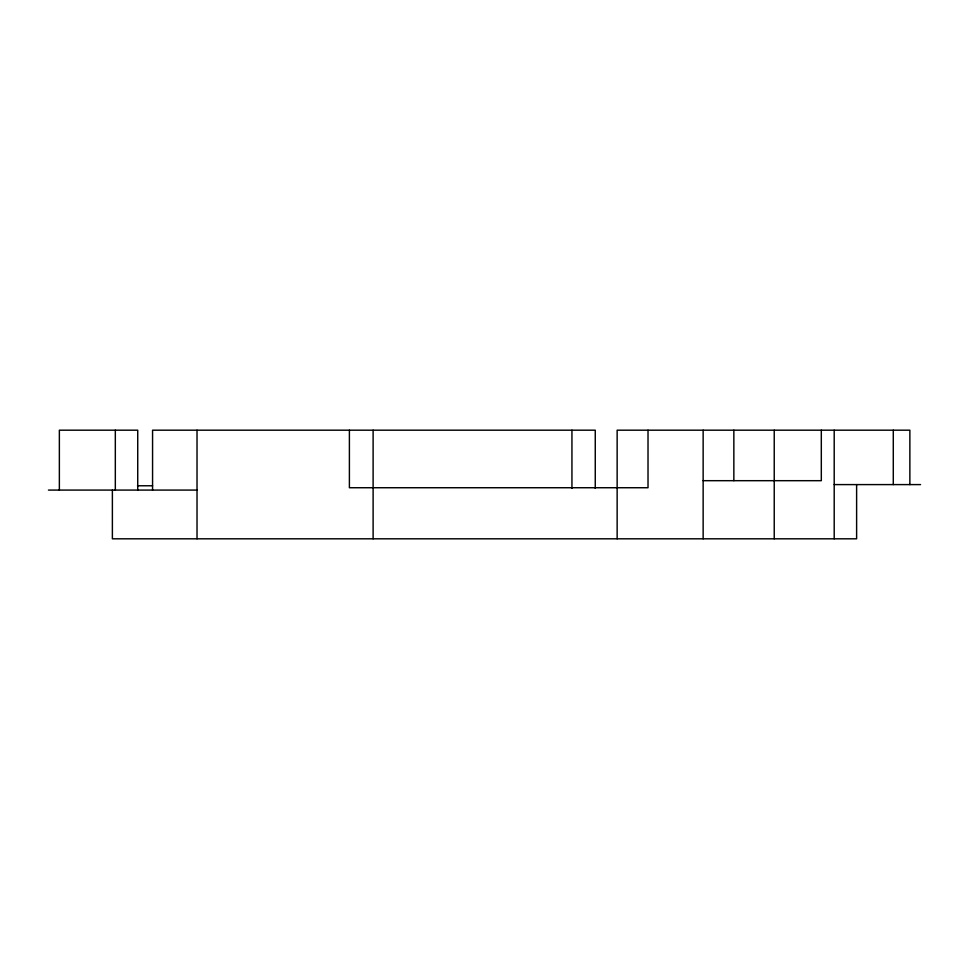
<?xml version="1.0" encoding="UTF-8"?>
<svg xmlns="http://www.w3.org/2000/svg" width="969" height="969" viewBox="0 0 969 969"><rect width="100%" height="100%" fill="white"/><g stroke="black" fill="none" stroke-linecap="round" stroke-linejoin="round"><path stroke-width="1.45" d="M703.143 480.685L821.312 480.685L821.312 430.188M834.2 484.597L920.55 484.597M137.477 485.772L152.569 485.772M48.45 490.084L197.022 490.084M909.867 484.597L909.867 430.188L617.144 430.188L617.144 538.812M893.285 430.188L893.285 484.597M856.62 484.597L856.62 538.812L112.38 538.812L112.38 490.084M834.2 430.188L834.2 538.812M774.231 430.188L774.231 538.812M733.848 430.188L733.848 480.685M703.143 430.188L703.143 538.812M648.019 430.188L648.019 487.734L349.397 487.734L349.397 430.188M595.257 488.412L595.257 430.188L152.569 430.188L152.569 490.084M571.94 430.188L571.94 488.412M373.113 430.188L373.113 538.812M197.022 430.188L197.022 538.812M137.731 490.193L137.731 430.188L59.363 430.188L59.363 490.084M115.323 430.188L115.323 490.084"/></g></svg>
